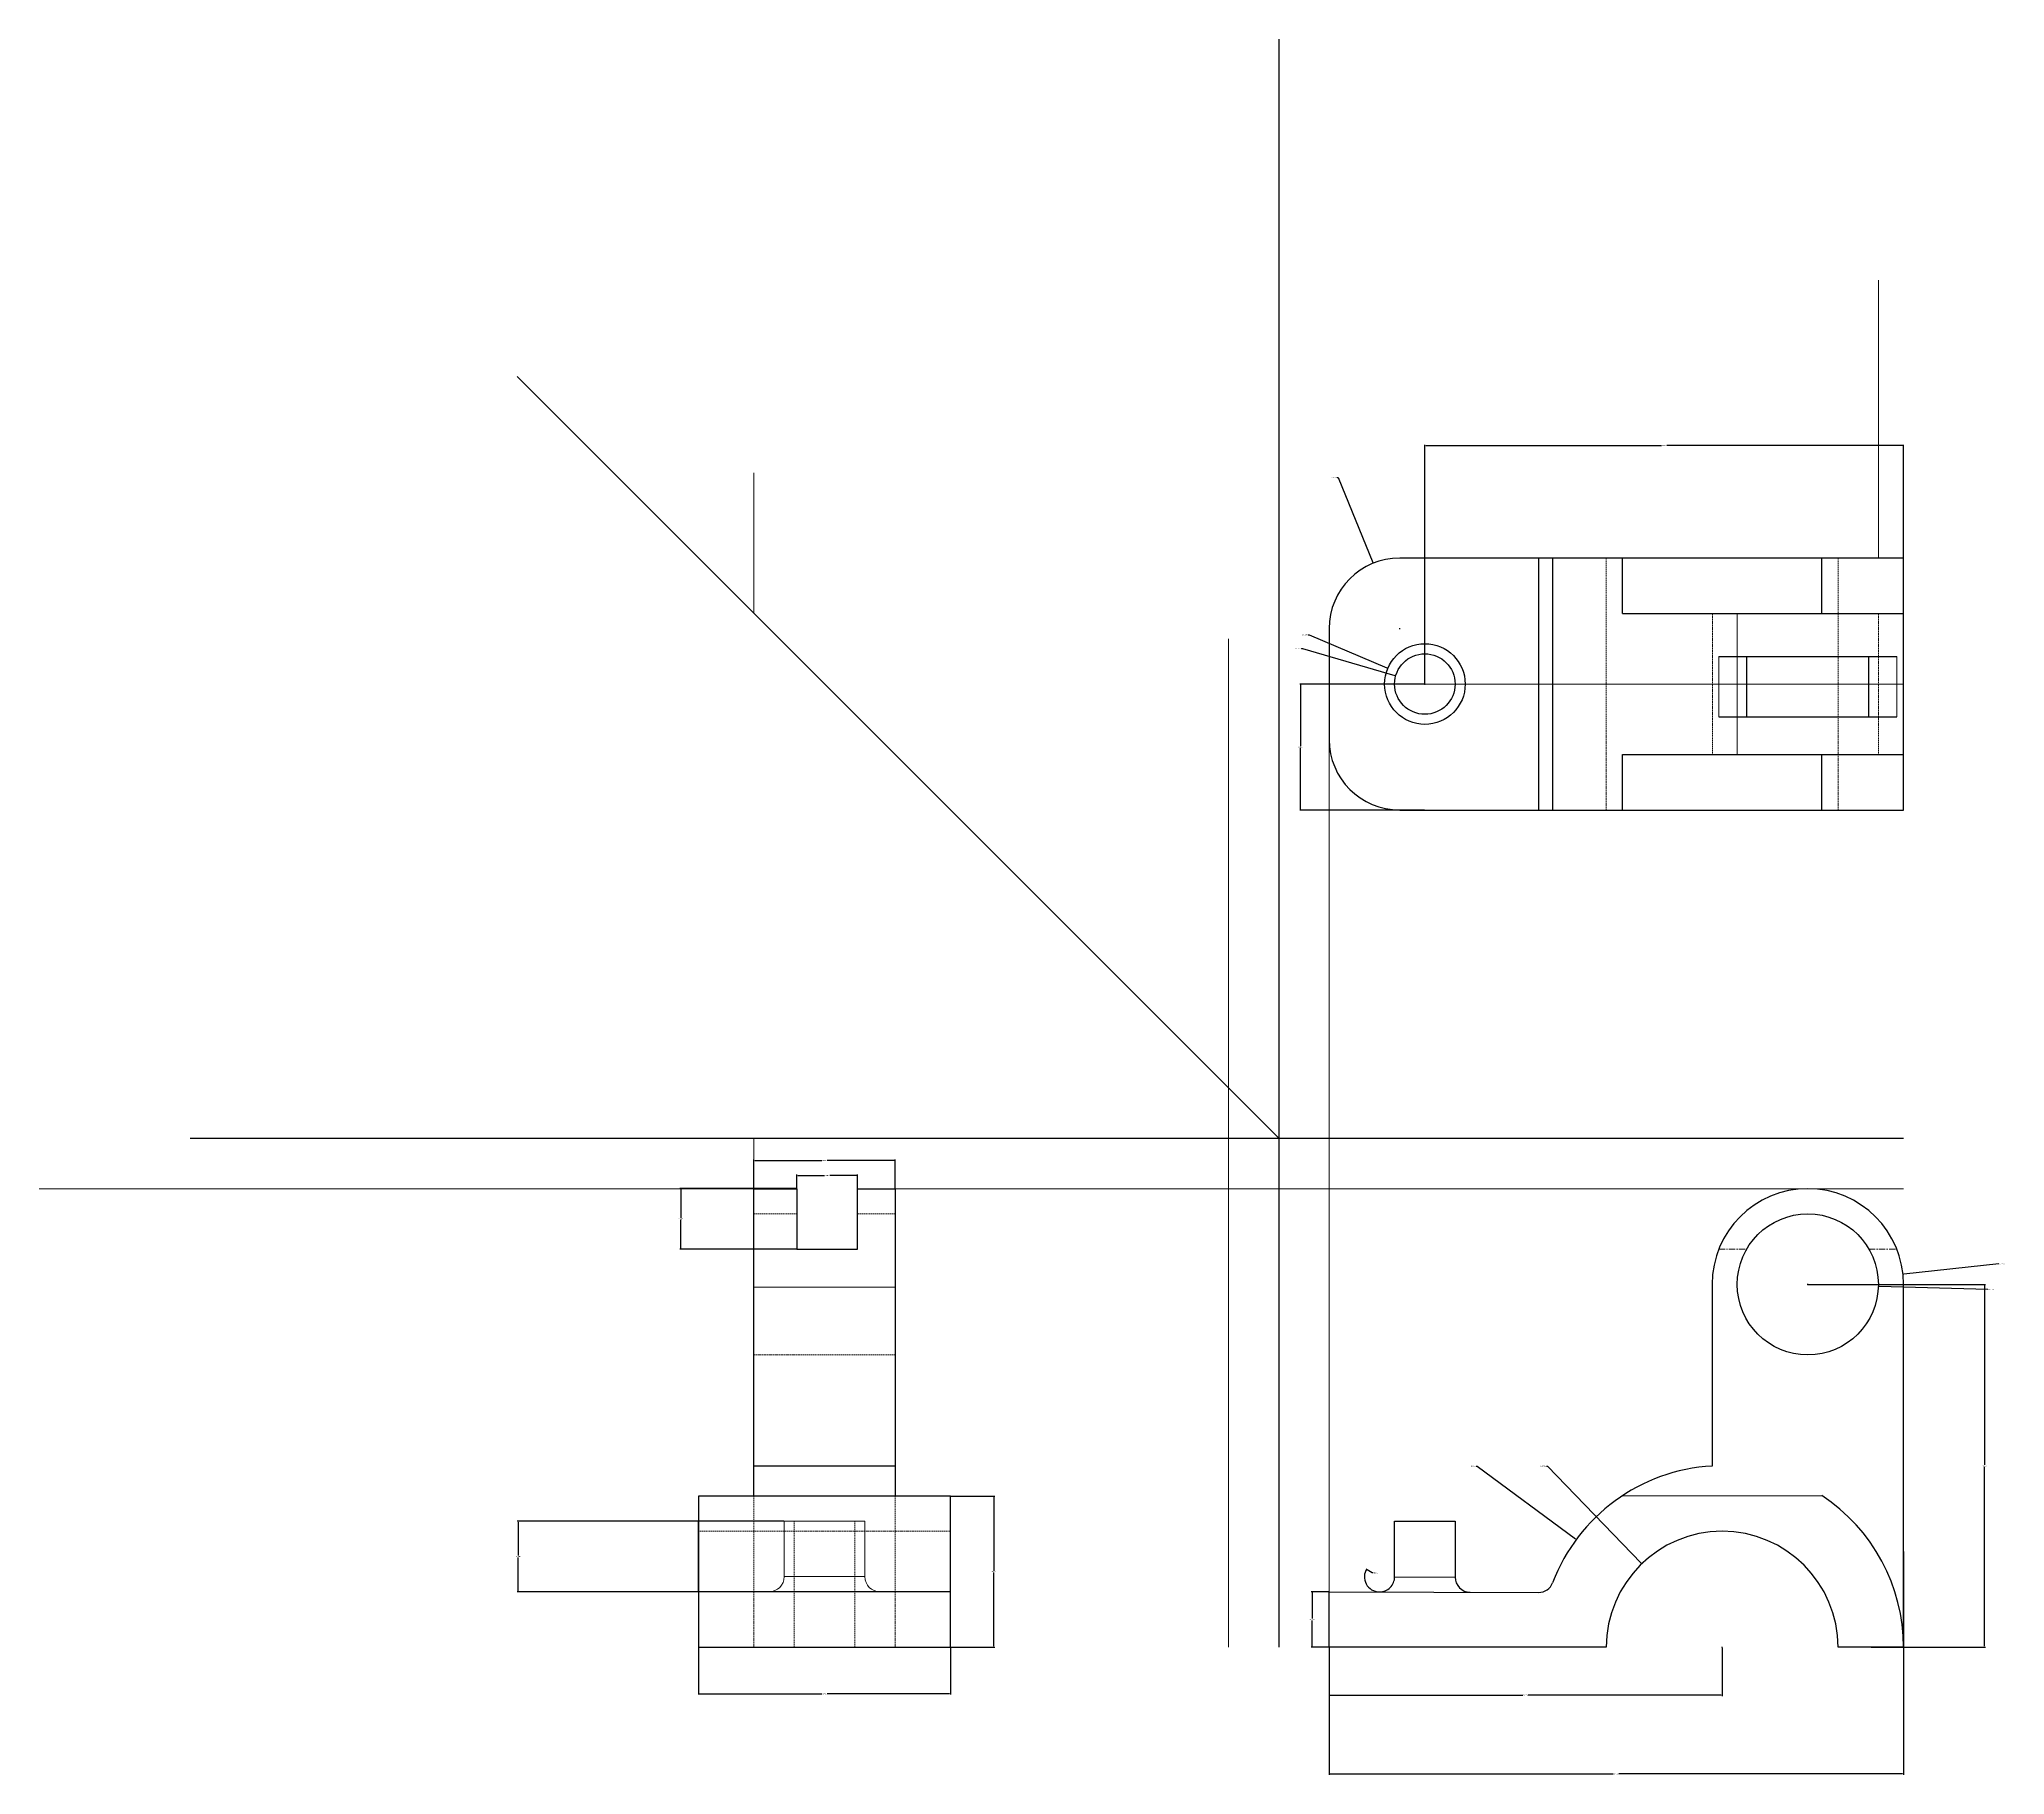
# Model space of a CAD drawing. Header units: inches. Extents: x 3092 to 10744, y -540 to 1961.
# Drawn here: x 8736.9 to 9127, y 1009.4 to 1353.8 of the extents above; entities that cross this region are included whole.
import ezdxf

# ---------------------------------------------------------------- set-up
doc = ezdxf.new("R2010")
doc.units = ezdxf.units.IN
doc.header["$MEASUREMENT"] = 0
doc.linetypes.add('CENTER', pattern=[2, 1.25, -0.25, 0.25, -0.25])
doc.linetypes.add('HIDDEN', pattern=[0.375, 0.25, -0.125])
for name, color, linetype, lineweight in [('Center Line', 7, 'CENTER', 18), ('Dimension Line', 7, 'Continuous', 15), ('Hidden Lines', 7, 'HIDDEN', 13), ('Object line', 7, 'Continuous', 25)]:
    doc.layers.add(name, color=color, linetype=linetype, lineweight=lineweight)
doc.layers.add('Projection Line', color=7, linetype='Continuous', lineweight=9, transparency=0.75)
doc.styles.get("Standard").update_dxf_attribs({"font": 'arial.ttf'})
doc.dimstyles.get("Standard").update_dxf_attribs({"dimtxt": 0.18, "dimasz": 0.18, "dimexe": 0.18, "dimexo": 0.0625, "dimgap": 0.09, "dimtad": 0, "dimtih": 1, "dimtoh": 1, "dimdec": 4, "dimzin": 0, "dimdsep": 46, "dimtxsty": 'Standard', "dimcen": 0.09, "dimadec": 0, "dimazin": 0, "dimtfac": 1, "dimtdec": 4, "dimtofl": 0, "dimtmove": 0, "dimatfit": 3, "dimfxl": 1, "dimtolj": 1, "dimtzin": 0, "dimarcsym": 0})

# ---------------------------------------------------------------- blocks, each defined once
blk = doc.blocks.new('*D40')
at = {"layer": 'Defpoints', "color": 0, "transparency": 16777216}
for p in [(9000.26, 1050.15), (9002.89, 1048.7)]:
    blk.add_point(p, dxfattribs=at)
at = {"layer": 'Dimension Line', "color": 0, "lineweight": -2, "transparency": 16777216}
for p, q in [((9001.42, 1049.51), (9000.42, 1050.07)), ((9001.6, 1049.51), (9001.42, 1049.51))]:
    blk.add_line(p, q, dxfattribs=at)
blk.add_arc((9002.89, 1048.7), 3, 147.709, 268.6294, dxfattribs=at)
at = {"layer": 'Dimension Line', "color": 0, "transparency": 16777216}
blk.add_solid([(9000.43, 1050.09), (9000.4, 1050.04), (9000.26, 1050.15)], dxfattribs=at)
at = {"layer": 'Dimension Line', "color": 0, "transparency": 16777216, "insert": (9002.15, 1049.51), "char_height": 0.18, "attachment_point": 5}
blk.add_mtext('\\A1;R3.0000', dxfattribs=at)
blk = doc.blocks.new('*D43')
at = {"layer": 'Defpoints', "color": 0, "transparency": 16777216}
for p in [(9087.89, 1106.74), (9101.88, 1106.34)]:
    blk.add_point(p, dxfattribs=at)
at = {"layer": 'Dimension Line', "color": 0, "lineweight": -2, "transparency": 16777216}
for p, q in [((9087.8, 1106.74), (9087.98, 1106.74)), ((9087.89, 1106.65), (9087.89, 1106.83)), ((9123.6, 1105.73), (9102.06, 1106.33))]:
    blk.add_line(p, q, dxfattribs=at)
at = {"layer": 'Dimension Line', "color": 0, "transparency": 16777216}
blk.add_solid([(9102.06, 1106.36), (9102.06, 1106.3), (9101.88, 1106.34)], dxfattribs=at)
at = {"layer": 'Dimension Line', "color": 0, "transparency": 16777216, "insert": (9124.22, 1105.73), "char_height": 0.18, "attachment_point": 5}
blk.add_mtext('\\A1;R14.0000', dxfattribs=at)
blk = doc.blocks.new('*D44')
at = {"layer": 'Defpoints', "color": 0, "transparency": 16777216}
for p in [(9106.78, 1108.76), (9069, 1104.71)]:
    blk.add_point(p, dxfattribs=at)
at = {"layer": 'Dimension Line', "color": 0, "lineweight": -2, "transparency": 16777216}
for p, q in [((9125.77, 1110.79), (9106.96, 1108.78)), ((9087.8, 1106.74), (9087.98, 1106.74)), ((9087.89, 1106.65), (9087.89, 1106.83))]:
    blk.add_line(p, q, dxfattribs=at)
at = {"layer": 'Dimension Line', "color": 0, "transparency": 16777216}
blk.add_solid([(9106.96, 1108.81), (9106.96, 1108.75), (9106.78, 1108.76)], dxfattribs=at)
at = {"layer": 'Dimension Line', "color": 0, "transparency": 16777216, "insert": (9126.4, 1110.79), "char_height": 0.18, "attachment_point": 5}
blk.add_mtext('\\A1;∅38.0000', dxfattribs=at)
blk = doc.blocks.new('*D60')
at = {"layer": 'Defpoints', "color": 0, "transparency": 16777216}
for p in [(9054.92, 1051.29), (9070.89, 1034.74)]:
    blk.add_point(p, dxfattribs=at)
at = {"layer": 'Object line', "color": 0, "lineweight": -2, "transparency": 16777216}
for p, q in [((9036.03, 1070.68), (9036.21, 1070.68)), ((9036.21, 1070.68), (9054.79, 1051.42)), ((9070.8, 1034.74), (9070.98, 1034.74)), ((9070.89, 1034.65), (9070.89, 1034.83))]:
    blk.add_line(p, q, dxfattribs=at)
at = {"layer": 'Object line', "color": 0, "transparency": 16777216}
blk.add_solid([(9054.82, 1051.44), (9054.77, 1051.4), (9054.92, 1051.29)], dxfattribs=at)
at = {"layer": 'Object line', "color": 0, "transparency": 16777216, "insert": (9035.41, 1070.68), "char_height": 0.18, "attachment_point": 5}
blk.add_mtext('\\A1;R23.0000', dxfattribs=at)
blk = doc.blocks.new('*D61')
at = {"layer": 'Defpoints', "color": 0, "transparency": 16777216}
for p in [(9041.94, 1056.14), (9070.89, 1034.74)]:
    blk.add_point(p, dxfattribs=at)
at = {"layer": 'Object line', "color": 0, "lineweight": -2, "transparency": 16777216}
for p, q in [((9022.09, 1070.68), (9022.27, 1070.68)), ((9022.27, 1070.68), (9041.8, 1056.24)), ((9070.8, 1034.74), (9070.98, 1034.74)), ((9070.89, 1034.65), (9070.89, 1034.83))]:
    blk.add_line(p, q, dxfattribs=at)
at = {"layer": 'Object line', "color": 0, "transparency": 16777216}
blk.add_solid([(9041.81, 1056.27), (9041.78, 1056.22), (9041.94, 1056.14)], dxfattribs=at)
at = {"layer": 'Object line', "color": 0, "transparency": 16777216, "insert": (9021.47, 1070.68), "char_height": 0.18, "attachment_point": 5}
blk.add_mtext('\\A1;R36.0000', dxfattribs=at)
blk = doc.blocks.new('*D62')
at = {"layer": 'Defpoints', "color": 0, "transparency": 16777216}
for p in [(8992.89, 1034.74), (9070.89, 1034.65), (9070.89, 1025.2)]:
    blk.add_point(p, dxfattribs=at)
at = {"layer": 'Dimension Line', "color": 0, "lineweight": -2, "transparency": 16777216}
for p, q in [((8992.89, 1034.67), (8992.89, 1025.02)), ((9070.89, 1034.58), (9070.89, 1025.02)), ((8993.07, 1025.2), (9031.36, 1025.2)), ((9070.71, 1025.2), (9032.42, 1025.2))]:
    blk.add_line(p, q, dxfattribs=at)
at = {"layer": 'Dimension Line', "color": 0, "transparency": 16777216}
for points in [[(8993.07, 1025.23), (8993.07, 1025.17), (8992.89, 1025.2)], [(9070.71, 1025.23), (9070.71, 1025.17), (9070.89, 1025.2)]]:
    blk.add_solid(points, dxfattribs=at)
at = {"layer": 'Dimension Line', "color": 0, "transparency": 16777216, "insert": (9031.89, 1025.2), "char_height": 0.18, "attachment_point": 5}
blk.add_mtext('\\A1;78.0000', dxfattribs=at)
blk = doc.blocks.new('*D63')
at = {"layer": 'Defpoints', "color": 0, "transparency": 16777216}
for p in [(8992.89, 1034.74), (9106.89, 1034.74), (9106.89, 1009.61)]:
    blk.add_point(p, dxfattribs=at)
at = {"layer": 'Dimension Line', "color": 0, "lineweight": -2, "transparency": 16777216}
for p, q in [((8992.89, 1034.67), (8992.89, 1009.43)), ((9106.89, 1034.67), (9106.89, 1009.43)), ((8993.07, 1009.61), (9049.29, 1009.61)), ((9106.71, 1009.61), (9050.48, 1009.61))]:
    blk.add_line(p, q, dxfattribs=at)
at = {"layer": 'Dimension Line', "color": 0, "transparency": 16777216}
for points in [[(8993.07, 1009.64), (8993.07, 1009.58), (8992.89, 1009.61)], [(9106.71, 1009.64), (9106.71, 1009.58), (9106.89, 1009.61)]]:
    blk.add_solid(points, dxfattribs=at)
at = {"layer": 'Dimension Line', "color": 0, "transparency": 16777216, "insert": (9049.89, 1009.61), "char_height": 0.18, "attachment_point": 5}
blk.add_mtext('\\A1;114.0000', dxfattribs=at)
blk = doc.blocks.new('*D64')
at = {"layer": 'Defpoints', "color": 0, "transparency": 16777216}
for p in [(8917.74, 1064.74), (8917.74, 1034.74), (8926.36, 1034.74)]:
    blk.add_point(p, dxfattribs=at)
at = {"layer": 'Dimension Line', "color": 0, "lineweight": -2, "transparency": 16777216}
for p, q in [((8917.8, 1064.74), (8926.54, 1064.74)), ((8926.36, 1064.56), (8926.36, 1049.92)), ((8926.36, 1034.92), (8926.36, 1049.55)), ((8917.8, 1034.74), (8926.54, 1034.74))]:
    blk.add_line(p, q, dxfattribs=at)
at = {"layer": 'Dimension Line', "color": 0, "transparency": 16777216}
for points in [[(8926.33, 1064.56), (8926.39, 1064.56), (8926.36, 1064.74)], [(8926.33, 1034.92), (8926.39, 1034.92), (8926.36, 1034.74)]]:
    blk.add_solid(points, dxfattribs=at)
at = {"layer": 'Dimension Line', "color": 0, "transparency": 16777216, "insert": (8926.36, 1049.74), "char_height": 0.18, "attachment_point": 5}
blk.add_mtext('\\A1;30.0000', dxfattribs=at)
blk = doc.blocks.new('*D65')
at = {"layer": 'Defpoints', "color": 0, "transparency": 16777216}
for p in [(8867.74, 1034.74), (8917.74, 1034.74), (8917.74, 1025.5)]:
    blk.add_point(p, dxfattribs=at)
at = {"layer": 'Object line', "color": 0, "lineweight": -2, "transparency": 16777216}
for p, q in [((8867.74, 1034.67), (8867.74, 1025.32)), ((8917.74, 1034.67), (8917.74, 1025.32)), ((8867.92, 1025.5), (8892.21, 1025.5)), ((8917.56, 1025.5), (8893.27, 1025.5))]:
    blk.add_line(p, q, dxfattribs=at)
at = {"layer": 'Object line', "color": 0, "transparency": 16777216}
for points in [[(8867.92, 1025.53), (8867.92, 1025.47), (8867.74, 1025.5)], [(8917.56, 1025.53), (8917.56, 1025.47), (8917.74, 1025.5)]]:
    blk.add_solid(points, dxfattribs=at)
at = {"layer": 'Object line', "color": 0, "transparency": 16777216, "insert": (8892.74, 1025.5), "char_height": 0.18, "attachment_point": 5}
blk.add_mtext('\\A1;50.0000', dxfattribs=at)
blk = doc.blocks.new('*D71')
at = {"layer": 'Defpoints', "color": 0, "transparency": 16777216}
for p in [(9011.89, 1225.88), (8987.22, 1200.88), (9011.89, 1200.88)]:
    blk.add_point(p, dxfattribs=at)
at = {"layer": 'Dimension Line', "color": 0, "lineweight": -2, "transparency": 16777216}
for p, q in [((9011.83, 1225.88), (8987.04, 1225.88)), ((8987.22, 1225.7), (8987.22, 1213.57)), ((8987.22, 1201.06), (8987.22, 1213.2)), ((9011.83, 1200.88), (8987.04, 1200.88))]:
    blk.add_line(p, q, dxfattribs=at)
at = {"layer": 'Dimension Line', "color": 0, "transparency": 16777216}
for points in [[(8987.19, 1225.7), (8987.25, 1225.7), (8987.22, 1225.88)], [(8987.19, 1201.06), (8987.25, 1201.06), (8987.22, 1200.88)]]:
    blk.add_solid(points, dxfattribs=at)
at = {"layer": 'Dimension Line', "color": 0, "transparency": 16777216, "insert": (8987.22, 1213.38), "char_height": 0.18, "attachment_point": 5}
blk.add_mtext('\\A1;25.0000', dxfattribs=at)
blk = doc.blocks.new('*D72')
at = {"layer": 'Defpoints', "color": 0, "transparency": 16777216}
for p in [(9006.13, 1227.56), (9017.65, 1224.2)]:
    blk.add_point(p, dxfattribs=at)
at = {"layer": 'Dimension Line', "color": 0, "lineweight": -2, "transparency": 16777216}
for p, q in [((8987.43, 1232.96), (8987.61, 1232.96)), ((8987.61, 1232.96), (9005.96, 1227.61)), ((9011.8, 1225.88), (9011.98, 1225.88)), ((9011.89, 1225.79), (9011.89, 1225.97))]:
    blk.add_line(p, q, dxfattribs=at)
at = {"layer": 'Dimension Line', "color": 0, "transparency": 16777216}
blk.add_solid([(9005.96, 1227.64), (9005.95, 1227.58), (9006.13, 1227.56)], dxfattribs=at)
at = {"layer": 'Dimension Line', "color": 0, "transparency": 16777216, "insert": (8986.8, 1232.96), "char_height": 0.18, "attachment_point": 5}
blk.add_mtext('\\A1;∅12.0000', dxfattribs=at)
blk = doc.blocks.new('*D73')
at = {"layer": 'Defpoints', "color": 0, "transparency": 16777216}
for p in [(9004.53, 1229.02), (9019.25, 1222.75)]:
    blk.add_point(p, dxfattribs=at)
at = {"layer": 'Dimension Line', "color": 0, "lineweight": -2, "transparency": 16777216}
for p, q in [((8988.73, 1235.66), (8988.91, 1235.66)), ((8988.91, 1235.66), (9004.36, 1229.09)), ((9011.8, 1225.88), (9011.98, 1225.88)), ((9011.89, 1225.79), (9011.89, 1225.97))]:
    blk.add_line(p, q, dxfattribs=at)
at = {"layer": 'Dimension Line', "color": 0, "transparency": 16777216}
blk.add_solid([(9004.37, 1229.11), (9004.35, 1229.06), (9004.53, 1229.02)], dxfattribs=at)
at = {"layer": 'Dimension Line', "color": 0, "transparency": 16777216, "insert": (8988.09, 1235.66), "char_height": 0.18, "attachment_point": 5}
blk.add_mtext('\\A1;∅16.0000', dxfattribs=at)
blk = doc.blocks.new('*D74')
at = {"layer": 'Defpoints', "color": 0, "transparency": 16777216}
for p in [(9106.89, 1273.21), (9011.89, 1225.88), (9106.89, 1225.88)]:
    blk.add_point(p, dxfattribs=at)
at = {"layer": 'Dimension Line', "color": 0, "lineweight": -2, "transparency": 16777216}
for p, q in [((9011.89, 1225.95), (9011.89, 1273.39)), ((9012.07, 1273.21), (9058.86, 1273.21)), ((9106.71, 1273.21), (9059.92, 1273.21)), ((9106.89, 1225.95), (9106.89, 1273.39))]:
    blk.add_line(p, q, dxfattribs=at)
at = {"layer": 'Dimension Line', "color": 0, "transparency": 16777216}
for points in [[(9012.07, 1273.24), (9012.07, 1273.18), (9011.89, 1273.21)], [(9106.71, 1273.24), (9106.71, 1273.18), (9106.89, 1273.21)]]:
    blk.add_solid(points, dxfattribs=at)
at = {"layer": 'Dimension Line', "color": 0, "transparency": 16777216, "insert": (9059.39, 1273.21), "char_height": 0.18, "attachment_point": 5}
blk.add_mtext('\\A1;95.0000', dxfattribs=at)
blk = doc.blocks.new('*D75')
at = {"layer": 'Defpoints', "color": 0, "transparency": 16777216}
for p in [(9001.61, 1249.85), (9006.89, 1236.88)]:
    blk.add_point(p, dxfattribs=at)
at = {"layer": 'Dimension Line', "color": 0, "lineweight": -2, "transparency": 16777216}
for p, q in [((8994.51, 1266.86), (8994.69, 1266.86)), ((8994.69, 1266.86), (9001.54, 1250.02)), ((9006.8, 1236.88), (9006.98, 1236.88)), ((9006.89, 1236.79), (9006.89, 1236.97))]:
    blk.add_line(p, q, dxfattribs=at)
at = {"layer": 'Dimension Line', "color": 0, "transparency": 16777216}
blk.add_solid([(9001.57, 1250.03), (9001.52, 1250.01), (9001.61, 1249.85)], dxfattribs=at)
at = {"layer": 'Dimension Line', "color": 0, "transparency": 16777216, "insert": (8993.89, 1266.86), "char_height": 0.18, "attachment_point": 5}
blk.add_mtext('\\A1;R14.0000', dxfattribs=at)
blk = doc.blocks.new('*D76')
at = {"layer": 'Defpoints', "color": 0, "transparency": 16777216}
for p in [(8992.89, 1045.74), (8989.49, 1034.74), (8992.89, 1034.74)]:
    blk.add_point(p, dxfattribs=at)
at = {"layer": 'Dimension Line', "color": 0, "lineweight": -2, "transparency": 16777216}
for p, q in [((8992.83, 1045.74), (8989.31, 1045.74)), ((8989.49, 1045.56), (8989.49, 1040.42)), ((8989.49, 1034.92), (8989.49, 1040.05)), ((8992.83, 1034.74), (8989.31, 1034.74))]:
    blk.add_line(p, q, dxfattribs=at)
at = {"layer": 'Dimension Line', "color": 0, "transparency": 16777216}
for points in [[(8989.46, 1045.56), (8989.52, 1045.56), (8989.49, 1045.74)], [(8989.46, 1034.92), (8989.52, 1034.92), (8989.49, 1034.74)]]:
    blk.add_solid(points, dxfattribs=at)
at = {"layer": 'Dimension Line', "color": 0, "transparency": 16777216, "insert": (8989.49, 1040.24), "char_height": 0.18, "attachment_point": 5}
blk.add_mtext('\\A1;11.0000', dxfattribs=at)
blk = doc.blocks.new('*D77')
at = {"layer": 'Defpoints', "color": 0, "transparency": 16777216}
for p in [(8887.27, 1125.74), (8864.22, 1113.74), (8887.27, 1113.74)]:
    blk.add_point(p, dxfattribs=at)
at = {"layer": 'Dimension Line', "color": 0, "lineweight": -2, "transparency": 16777216}
for p, q in [((8887.21, 1125.74), (8864.04, 1125.74)), ((8864.22, 1125.56), (8864.22, 1119.92)), ((8864.22, 1113.92), (8864.22, 1119.55)), ((8887.21, 1113.74), (8864.04, 1113.74))]:
    blk.add_line(p, q, dxfattribs=at)
at = {"layer": 'Dimension Line', "color": 0, "transparency": 16777216}
for points in [[(8864.19, 1125.56), (8864.25, 1125.56), (8864.22, 1125.74)], [(8864.19, 1113.92), (8864.25, 1113.92), (8864.22, 1113.74)]]:
    blk.add_solid(points, dxfattribs=at)
at = {"layer": 'Dimension Line', "color": 0, "transparency": 16777216, "insert": (8864.22, 1119.74), "char_height": 0.18, "attachment_point": 5}
blk.add_mtext('\\A1;12.0000', dxfattribs=at)
blk = doc.blocks.new('*D78')
at = {"layer": 'Defpoints', "color": 0, "transparency": 16777216}
for p in [(8899.27, 1128.35), (8887.27, 1125.74), (8899.27, 1125.74)]:
    blk.add_point(p, dxfattribs=at)
at = {"layer": 'Dimension Line', "color": 0, "lineweight": -2, "transparency": 16777216}
for p, q in [((8887.27, 1125.8), (8887.27, 1128.53)), ((8887.45, 1128.35), (8892.75, 1128.35)), ((8899.09, 1128.35), (8893.8, 1128.35)), ((8899.27, 1125.8), (8899.27, 1128.53))]:
    blk.add_line(p, q, dxfattribs=at)
at = {"layer": 'Dimension Line', "color": 0, "transparency": 16777216}
for points in [[(8887.45, 1128.38), (8887.45, 1128.32), (8887.27, 1128.35)], [(8899.09, 1128.38), (8899.09, 1128.32), (8899.27, 1128.35)]]:
    blk.add_solid(points, dxfattribs=at)
at = {"layer": 'Dimension Line', "color": 0, "transparency": 16777216, "insert": (8893.27, 1128.35), "char_height": 0.18, "attachment_point": 5}
blk.add_mtext('\\A1;12.0000', dxfattribs=at)
blk = doc.blocks.new('*D79')
at = {"layer": 'Defpoints', "color": 0, "transparency": 16777216}
for p in [(8906.74, 1131.34), (8878.74, 1125.74), (8906.74, 1125.74)]:
    blk.add_point(p, dxfattribs=at)
at = {"layer": 'Dimension Line', "color": 0, "lineweight": -2, "transparency": 16777216}
for p, q in [((8878.74, 1125.8), (8878.74, 1131.52)), ((8878.92, 1131.34), (8892.21, 1131.34)), ((8906.56, 1131.34), (8893.27, 1131.34)), ((8906.74, 1125.8), (8906.74, 1131.52))]:
    blk.add_line(p, q, dxfattribs=at)
at = {"layer": 'Dimension Line', "color": 0, "transparency": 16777216}
for points in [[(8878.92, 1131.37), (8878.92, 1131.31), (8878.74, 1131.34)], [(8906.56, 1131.37), (8906.56, 1131.31), (8906.74, 1131.34)]]:
    blk.add_solid(points, dxfattribs=at)
at = {"layer": 'Dimension Line', "color": 0, "transparency": 16777216, "insert": (8892.74, 1131.34), "char_height": 0.18, "attachment_point": 5}
blk.add_mtext('\\A1;28.0000', dxfattribs=at)
blk = doc.blocks.new('*D81')
at = {"layer": 'Defpoints', "color": 0, "transparency": 16777216}
for p in [(8884.74, 1059.74), (8831.92, 1045.74), (8884.74, 1045.74)]:
    blk.add_point(p, dxfattribs=at)
at = {"layer": 'Dimension Line', "color": 0, "lineweight": -2, "transparency": 16777216}
for p, q in [((8884.68, 1059.74), (8831.74, 1059.74)), ((8831.92, 1059.56), (8831.92, 1052.92)), ((8831.92, 1045.92), (8831.92, 1052.55)), ((8884.68, 1045.74), (8831.74, 1045.74))]:
    blk.add_line(p, q, dxfattribs=at)
at = {"layer": 'Dimension Line', "color": 0, "transparency": 16777216}
for points in [[(8831.89, 1059.56), (8831.95, 1059.56), (8831.92, 1059.74)], [(8831.89, 1045.92), (8831.95, 1045.92), (8831.92, 1045.74)]]:
    blk.add_solid(points, dxfattribs=at)
at = {"layer": 'Dimension Line', "color": 0, "transparency": 16777216, "insert": (8831.92, 1052.74), "char_height": 0.18, "attachment_point": 5}
blk.add_mtext('\\A1;14.0000', dxfattribs=at)
blk = doc.blocks.new('*D83')
at = {"layer": 'Defpoints', "color": 0, "transparency": 16777216}
for p in [(9087.89, 1106.74), (9100.39, 1034.74), (9122.98, 1034.74)]:
    blk.add_point(p, dxfattribs=at)
at = {"layer": 'Dimension Line', "color": 0, "lineweight": -2, "transparency": 16777216}
for p, q in [((9087.95, 1106.74), (9123.16, 1106.74)), ((9122.98, 1106.56), (9122.98, 1070.92)), ((9122.98, 1034.92), (9122.98, 1070.55)), ((9100.45, 1034.74), (9123.16, 1034.74))]:
    blk.add_line(p, q, dxfattribs=at)
at = {"layer": 'Dimension Line', "color": 0, "transparency": 16777216}
for points in [[(9122.95, 1106.56), (9123.01, 1106.56), (9122.98, 1106.74)], [(9122.95, 1034.92), (9123.01, 1034.92), (9122.98, 1034.74)]]:
    blk.add_solid(points, dxfattribs=at)
at = {"layer": 'Dimension Line', "color": 0, "transparency": 16777216, "insert": (9122.98, 1070.74), "char_height": 0.18, "attachment_point": 5}
blk.add_mtext('\\A1;72.0000', dxfattribs=at)

msp = doc.modelspace()

# ---------------------------------------------------------------- linework, layer by layer
at = {"layer": 'Center Line'}
for p, q in [((9102.06197, 1225.8836), (9075.76413, 1225.8836)), ((9070.22497, 1113.73519), (9075.76413, 1113.73519)), ((9100.01284, 1113.73519), (9105.55201, 1113.73519))]:
    msp.add_line(p, q, dxfattribs=at)
at = {"layer": 'Dimension Line'}
for p, q in [((9101.88849, 1250.8836), (9101.88849, 1306.02872)), ((9073.88849, 1211.8836), (9073.88849, 1239.8836)), ((9070.22497, 1219.35035), (9070.22497, 1231.35035)), ((9075.76413, 1219.35035), (9075.76413, 1231.35035)), ((9105.55201, 1219.35035), (9105.55201, 1231.35035)), ((9011.88849, 1225.8836), (9106.88849, 1225.8836)), ((8906.74008, 1106.19789), (8878.74008, 1106.19789)), ((8884.74008, 1059.73519), (8884.74008, 1048.73519)), ((8900.74008, 1059.73519), (8884.74008, 1059.73519)), ((8900.74008, 1059.73519), (8900.74008, 1048.73519)), ((8884.74008, 1048.73519), (8900.74008, 1048.73519)), ((9005.88797, 1048.64875), (9017.88849, 1048.64875)), ((8893.27333, 1034.73519), (8887.27333, 1034.73519)), ((8893.27333, 1034.73519), (8899.27333, 1034.73519)), ((8893.27333, 1034.73519), (8899.27333, 1034.73519))]:
    msp.add_line(p, q, dxfattribs=at)
for centre, start, end in [((8881.74008, 1048.73519), 270, 0), ((8903.74008, 1048.73519), 180, 270)]:
    msp.add_arc(centre, 3, start, end, dxfattribs=at)
at = {"layer": 'Hidden Lines'}
for p, q in [((9047.88849, 1200.8836), (9047.88849, 1250.8836)), ((9093.88849, 1200.8836), (9093.88849, 1250.8836)), ((9068.99628, 1211.8836), (9068.99628, 1239.8836)), ((9101.88849, 1211.8836), (9101.88849, 1239.8836)), ((8887.27333, 1120.73519), (8878.74008, 1120.73519)), ((8906.74008, 1120.73519), (8899.27333, 1120.73519)), ((8906.74008, 1092.73519), (8878.74008, 1092.73519)), ((8878.74008, 1064.73519), (8878.74008, 1034.73519)), ((8906.74008, 1064.73519), (8906.74008, 1034.73519)), ((8917.74008, 1057.73519), (8867.74008, 1057.73519)), ((8886.74008, 1059.73519), (8886.74008, 1034.73519)), ((8898.74008, 1059.73519), (8898.74008, 1034.73519))]:
    msp.add_line(p, q, dxfattribs=at)
at = {"layer": 'Object line'}
for p, q in [((8982.88849, 1353.84303), (8982.88849, 1034.73519)), ((9106.88849, 1250.8836), (9006.88849, 1250.8836)), ((9106.88849, 1250.8836), (9011.88849, 1250.8836)), ((9034.43886, 1250.8836), (9034.43886, 1200.8836)), ((9037.24267, 1250.8836), (9037.24267, 1200.8836)), ((9051.09167, 1239.8836), (9051.09167, 1250.8836)), ((9090.65462, 1239.8836), (9090.65462, 1250.8836)), ((9106.88849, 1200.8836), (9106.88849, 1250.8836)), ((8992.88849, 1236.8836), (8992.88849, 1214.8836)), ((9051.09167, 1239.8836), (9106.88849, 1239.8836)), ((9070.22497, 1231.35035), (9105.55201, 1231.35035)), ((9075.76413, 1219.35035), (9075.76413, 1231.35035)), ((9100.01284, 1219.35035), (9100.01284, 1231.35035)), ((9070.22497, 1219.35035), (9105.55201, 1219.35035)), ((9051.09167, 1200.8836), (9051.09167, 1211.8836)), ((9051.09167, 1211.8836), (9106.88849, 1211.8836)), ((9090.65462, 1200.8836), (9090.65462, 1211.8836)), ((9006.88849, 1200.8836), (9106.88849, 1200.8836)), ((8766.8304, 1135.73519), (9106.88849, 1135.73519)), ((8878.74008, 1064.73519), (8878.74008, 1125.73519)), ((8878.74008, 1125.73519), (8887.27333, 1125.73519)), ((8899.27333, 1125.73519), (8906.74008, 1125.73519)), ((8906.74008, 1125.73519), (8906.74008, 1064.73519)), ((8906.74008, 1125.73519), (8906.74008, 1120.73519)), ((9068.88849, 1106.73519), (9068.88849, 1070.67959)), ((9106.88849, 1053.73519), (9106.88849, 1106.73519)), ((9106.88849, 1034.73519), (9106.88849, 1106.73519)), ((8906.74008, 1070.67959), (8878.74008, 1070.67959)), ((8917.74008, 1064.73519), (8867.74008, 1064.73519)), ((8867.74008, 1064.73519), (8867.74008, 1034.73519)), ((8917.74008, 1034.73519), (8917.74008, 1064.73519)), ((9051.09167, 1064.80322), (9090.65462, 1064.8234)), ((8867.74008, 1045.73519), (8867.74008, 1059.73519)), ((9005.88849, 1048.70433), (9005.88849, 1059.73519)), ((9005.88849, 1059.73519), (9017.88849, 1059.73519)), ((9017.88849, 1059.73519), (9017.88849, 1048.64875)), ((9106.88849, 1053.73519), (9106.88849, 1034.73519)), ((8903.74008, 1045.73519), (8867.74008, 1045.73519)), ((8917.74008, 1045.73519), (8903.74008, 1045.73519)), ((8992.88849, 1034.73519), (8992.88849, 1045.73519)), ((8992.88849, 1045.73519), (9034.42959, 1045.60692)), ((8867.74008, 1034.73519), (8917.74008, 1034.73519)), ((8867.74008, 1034.73519), (8892.74008, 1034.73519)), ((8883.74008, 1034.73519), (8908.74008, 1034.73519)), ((9047.88849, 1034.73519), (8992.88849, 1034.73519)), ((9106.88849, 1034.73519), (9093.88849, 1034.73519))]:
    msp.add_line(p, q, dxfattribs=at)
msp.add_lwpolyline([(8887.27333, 1125.73519), (8887.27333, 1113.73519), (8899.27333, 1113.73519), (8899.27333, 1125.73519)], dxfattribs=at)
for centre, radius in [((9011.88849, 1225.8836), 8), ((9011.88849, 1225.8836), 6), ((9011.88849, 1200.8836), 1.638384001075813e-12), ((9087.88849, 1106.73519), 14)]:
    msp.add_circle(centre, radius, dxfattribs=at)
for centre, radius, start, end in [((9006.88849, 1236.8836), 14, 90, 180), ((9006.88849, 1214.8836), 14, 180, 270), ((9087.88849, 1106.73519), 19, 0, 180), ((9070.88849, 1034.73519), 36, 93.1847385, 159.1645738), ((9070.88849, 1034.73519), 36, 0, 56.6975036), ((9070.88849, 1034.73519), 23, 0, 180), ((9002.88849, 1048.70433), 3, 269.8230772, 0), ((9020.88849, 1048.64875), 3, 180, 269.8230772), ((9034.43886, 1048.6069), 3, 269.8230772, 339.1645738)]:
    msp.add_arc(centre, radius, start, end, dxfattribs=at)
at = {"layer": 'Projection Line'}
for p, q in [((8982.88849, 1135.73519), (8831.72213, 1286.90155)), ((8878.74008, 1239.8836), (8878.74008, 1267.81065)), ((9106.88849, 1250.8836), (9106.88849, 1245.8836)), ((8992.88849, 1034.73519), (8992.88849, 1236.8836)), ((8972.88849, 1034.73519), (8972.88849, 1234.8836)), ((8982.88849, 1135.73519), (8982.88849, 1145.73519)), ((8878.74008, 1064.73519), (8878.74008, 1135.73519)), ((8982.88849, 1135.73519), (8972.88849, 1135.73519)), ((8982.88849, 1135.73519), (8972.88849, 1135.73519)), ((8982.88849, 1135.73519), (8982.88849, 1125.73519)), ((8982.88849, 1135.73519), (8992.88849, 1135.73519)), ((8982.88849, 1135.73519), (8992.88849, 1135.73519)), ((8982.88849, 1135.73519), (8992.88849, 1135.73519)), ((8887.27333, 1125.73519), (8736.90021, 1125.73519)), ((8887.27333, 1125.73519), (8878.74008, 1125.73519)), ((9106.88849, 1125.73519), (8899.27333, 1125.73519)), ((9087.88849, 1125.73519), (8899.27333, 1125.73519))]:
    msp.add_line(p, q, dxfattribs=at)

# ---------------------------------------------------------------- dimensions: what is measured, and where the dimension line sits
at = {"layer": 'Dimension Line'}
for base, p1, p2, picture, middle in [((9106.88849, 1273.21412), (9011.88849, 1225.8836), (9106.88849, 1225.8836), '*D74', (9059.38849, 1273.21412)), ((8906.74008, 1131.33941), (8878.74008, 1125.73519), (8906.74008, 1125.73519), '*D79', (8892.74008, 1131.33941)), ((8899.27333, 1128.34727), (8887.27333, 1125.73519), (8899.27333, 1125.73519), '*D78', (8893.27333, 1128.34727)), ((9070.88849, 1025.20205), (8992.88849, 1034.73519), (9070.88849, 1034.64519), '*D62', (9031.88849, 1025.20205)), ((9106.88849, 1009.61331), (8992.88849, 1034.73519), (9106.88849, 1034.73519), '*D63', (9049.88849, 1009.61331))]:
    dim = msp.add_linear_dim(base=base, p1=p1, p2=p2, dimstyle='Standard', dxfattribs=at)
    dim.commit()
    dim.dimension.update_dxf_attribs({"geometry": picture, "text_midpoint": middle})
for center, mpoint, picture, middle in [((9006.88849, 1236.8836), (9001.6115, 1249.851), '*D75', (8993.89222, 1266.85564)), ((9087.88849, 1106.73519), (9101.88289, 1106.33944), '*D43', (9123.59633, 1105.7254)), ((9002.88849, 1048.70433), (9000.26091, 1050.15203), '*D40', (9002.14701, 1049.51476))]:
    dim = msp.add_radius_dim(center=center, mpoint=mpoint, dimstyle='Standard', dxfattribs=at)
    dim.commit()
    dim.dimension.update_dxf_attribs({"geometry": picture, "text_midpoint": middle, "dimtype": 164})
for p1, p2, picture, middle in [((9017.64873, 1224.20444), (9006.12824, 1227.56276), '*D72', (8986.79803, 1232.9612)), ((9019.25003, 1222.75189), (9004.52694, 1229.01532), '*D73', (8988.09454, 1235.66083)), ((9068.99628, 1104.71417), (9106.78069, 1108.75622), '*D44', (9125.76689, 1110.7873))]:
    dim = msp.add_diameter_dim_2p(p1=p1, p2=p2, dimstyle='Standard', dxfattribs=at)
    dim.commit()
    dim.dimension.update_dxf_attribs({"geometry": picture, "text_midpoint": middle, "dimtype": 163})
for base, p1, p2, picture, middle in [((8987.21724, 1200.8836), (9011.88849, 1225.8836), (9011.88849, 1200.8836), '*D71', (8987.21724, 1213.3836)), ((8864.2244, 1113.73519), (8887.27333, 1125.73519), (8887.27333, 1113.73519), '*D77', (8864.2244, 1119.73519)), ((9122.9828, 1034.73519), (9087.88849, 1106.73519), (9100.38849, 1034.73519), '*D83', (9122.9828, 1070.73519)), ((8926.35977, 1034.73519), (8917.74008, 1064.73519), (8917.74008, 1034.73519), '*D64', (8926.35977, 1049.73519)), ((8831.91714, 1045.73519), (8884.74008, 1059.73519), (8884.74008, 1045.73519), '*D81', (8831.91714, 1052.73519)), ((8989.48723, 1034.73519), (8992.88849, 1045.73519), (8992.88849, 1034.73519), '*D76', (8989.48723, 1040.23519))]:
    dim = msp.add_linear_dim(base=base, p1=p1, p2=p2, angle=90, dimstyle='Standard', dxfattribs=at)
    dim.commit()
    dim.dimension.update_dxf_attribs({"geometry": picture, "text_midpoint": middle})
at = {"layer": 'Object line'}
for mpoint, picture, middle in [((9041.94142, 1056.1377), '*D61', (9021.47401, 1070.67959)), ((9054.919, 1051.28739), '*D60', (9035.41011, 1070.67959))]:
    dim = msp.add_radius_dim(center=(9070.88849, 1034.73519), mpoint=mpoint, dimstyle='Standard', dxfattribs=at)
    dim.commit()
    dim.dimension.update_dxf_attribs({"geometry": picture, "text_midpoint": middle, "dimtype": 164})
dim = msp.add_linear_dim(base=(8917.74008, 1025.5), p1=(8867.74008, 1034.73519), p2=(8917.74008, 1034.73519), dimstyle='Standard', dxfattribs=at)
dim.commit()
dim.dimension.update_dxf_attribs({"geometry": '*D65', "text_midpoint": (8892.74008, 1025.5)})

doc.saveas('drawing.dxf')
